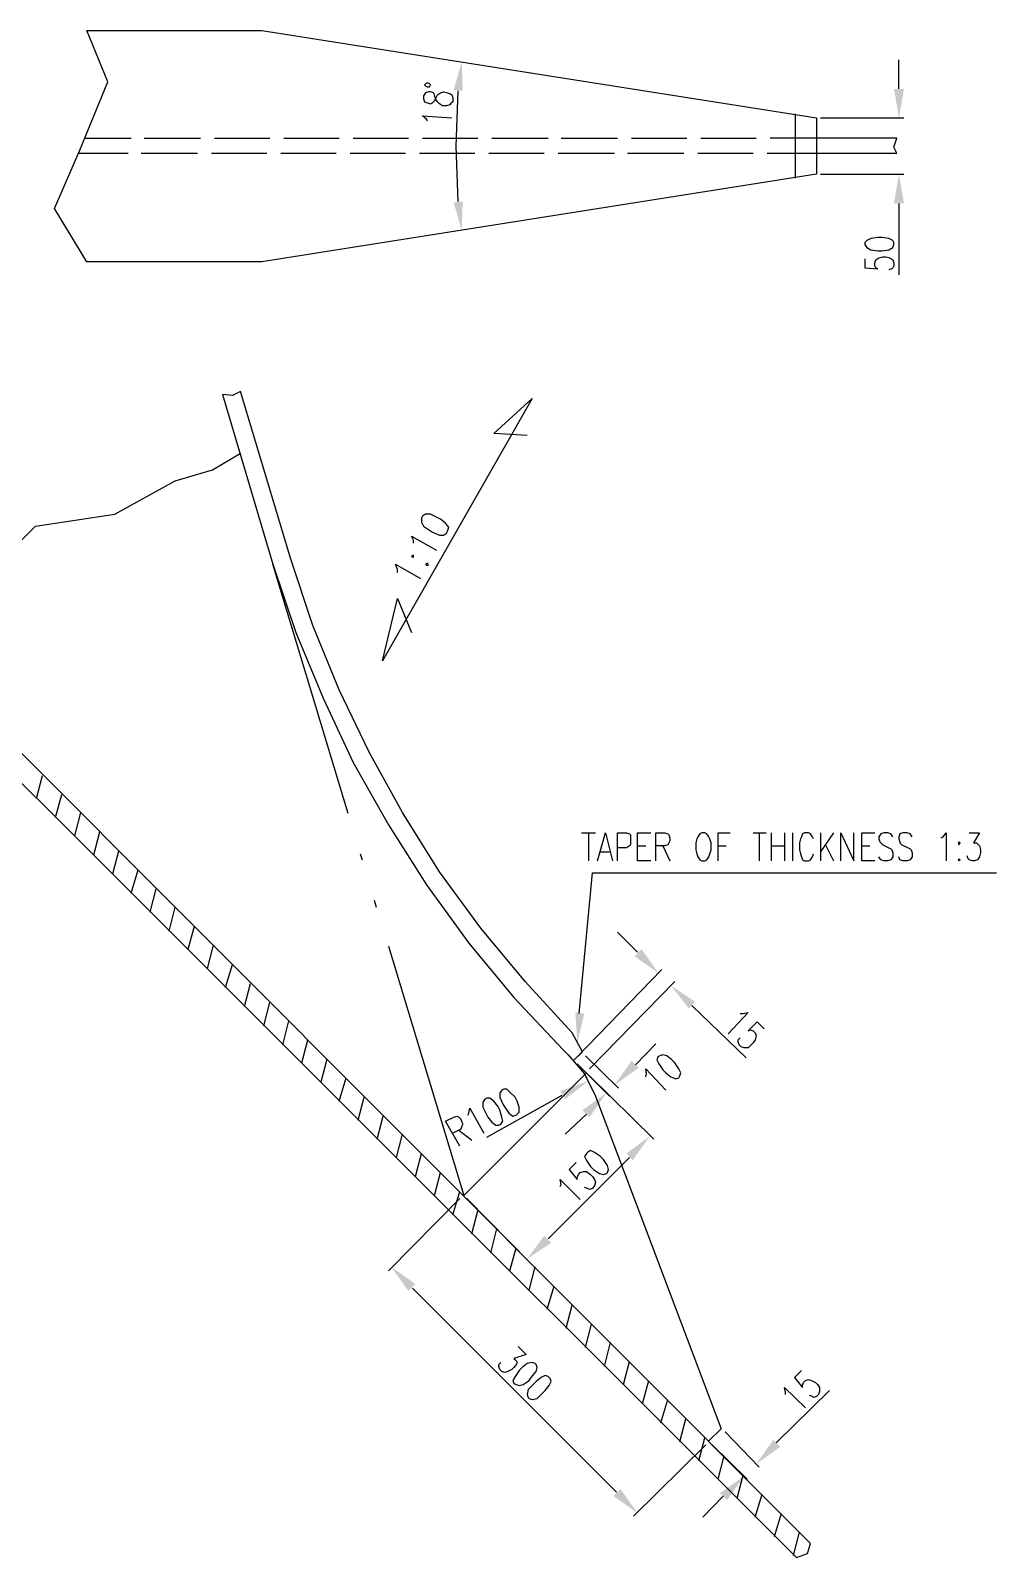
# Model space of a CAD drawing. Header units: millimetres. Extents: x 0.6 to 49, y 0.3 to 23.1.
# Drawn here: x 35.69 to 38.89, y 5.64 to 10.71 of the extents above; entities that cross this region are included whole.
import ezdxf

# ---------------------------------------------------------------- set-up
doc = ezdxf.new("R2010")
doc.units = ezdxf.units.MM
doc.layers.add('PDF_Geometry', color=7, linetype='Continuous')
doc.layers.add('PDF_Solid Fills', color=7, linetype='Continuous')

msp = doc.modelspace()

# ---------------------------------------------------------------- linework, layer by layer
at = {"layer": 'PDF_Geometry', "lineweight": 25}
for points in [[(35.8728, 9.94), (35.7661, 10.1167), (35.8494, 10.31), (35.9428, 10.5367), (35.8728, 10.7067), (36.4528, 10.7067), (38.2928, 10.4167), (38.2928, 10.23), (36.4528, 9.94)], [(37.0028, 10.5333), (36.9961, 10.53), (36.9928, 10.5267), (36.9961, 10.5233), (37.0028, 10.52), (37.0094, 10.52), (37.0128, 10.5267), (37.0094, 10.53)], [(36.9894, 10.48), (36.9928, 10.47), (37.0028, 10.4667), (37.0128, 10.4633), (37.0194, 10.4667), (37.0261, 10.4733), (37.0328, 10.4867), (37.0361, 10.4933), (37.0461, 10.5), (37.0561, 10.5033), (37.0694, 10.5), (37.0794, 10.4967), (37.0828, 10.4933), (37.0861, 10.4833), (37.0861, 10.47), (37.0794, 10.4633), (37.0761, 10.46), (37.0661, 10.4567), (37.0528, 10.4567), (37.0428, 10.4633), (37.0361, 10.47), (37.0294, 10.48), (37.0261, 10.4933), (37.0228, 10.5), (37.0128, 10.5033), (37.0061, 10.5033), (36.9961, 10.5), (36.9894, 10.49)], [(38.4528, 9.9967), (38.4594, 9.9867), (38.4728, 9.98), (38.4961, 9.9767), (38.5094, 9.9767), (38.5328, 9.98), (38.5461, 9.9867), (38.5494, 9.9967), (38.5494, 10.0033), (38.5461, 10.01), (38.5328, 10.0167), (38.5094, 10.02), (38.4961, 10.02), (38.4728, 10.0167), (38.4594, 10.01), (38.4528, 10.0033)], [(36.9828, 9.09), (36.9828, 9.0767), (36.9894, 9.0633), (37.0094, 9.05), (37.0194, 9.0433), (37.0428, 9.0333), (37.0561, 9.0333), (37.0661, 9.04), (37.0694, 9.0467), (37.0728, 9.06), (37.0628, 9.0733), (37.0461, 9.0867), (37.0328, 9.0933), (37.0128, 9.1033), (36.9961, 9.1033), (36.9861, 9.0967)], [(38.2261, 5.6433), (38.2628, 5.6567), (38.2728, 5.69), (34.9128, 9.0533), (34.8994, 9.0167), (34.8628, 9.0033)], [(36.9494, 8.9633), (36.9528, 8.96), (36.9561, 8.96), (36.9561, 8.9667)], [(36.9961, 8.9367), (36.9994, 8.9333), (37.0061, 8.9333), (37.0028, 8.94)], [(37.9128, 8.0467), (37.9061, 8.0433), (37.8994, 8.0333), (37.8961, 8.0267), (37.8928, 8.0133), (37.8928, 7.99), (37.8961, 7.9767), (37.8994, 7.9667), (37.9061, 7.9567), (37.9128, 7.9533), (37.9228, 7.9533), (37.9294, 7.9567), (37.9361, 7.9667), (37.9394, 7.9767), (37.9428, 7.99), (37.9428, 8.0133), (37.9394, 8.0267), (37.9361, 8.0333), (37.9294, 8.0433), (37.9228, 8.0467)], [(38.7661, 8.0167), (38.7628, 8.0133), (38.7661, 8.0067), (38.7694, 8.0133)], [(38.7661, 7.96), (38.7628, 7.9567), (38.7661, 7.9533), (38.7694, 7.9567)], [(37.7661, 7.3033), (37.7628, 7.2933), (37.7694, 7.28), (37.7828, 7.26), (37.7928, 7.25), (37.8094, 7.2367), (37.8261, 7.23), (37.8361, 7.2333), (37.8394, 7.24), (37.8428, 7.25), (37.8361, 7.2633), (37.8228, 7.2833), (37.8128, 7.2933), (37.7961, 7.3067), (37.7828, 7.31), (37.7728, 7.3067)], [(37.2494, 7.1933), (37.2428, 7.1833), (37.2428, 7.17), (37.2528, 7.1467), (37.2594, 7.1367), (37.2728, 7.1167), (37.2861, 7.1067), (37.2961, 7.11), (37.2994, 7.1133), (37.3061, 7.12), (37.3061, 7.1367), (37.2994, 7.1567), (37.2928, 7.17), (37.2761, 7.1867), (37.2661, 7.1967), (37.2561, 7.1967)], [(37.1928, 7.1633), (37.1861, 7.1533), (37.1861, 7.1367), (37.1961, 7.1167), (37.2028, 7.1033), (37.2161, 7.0867), (37.2294, 7.0767), (37.2394, 7.0767), (37.2461, 7.08), (37.2528, 7.09), (37.2494, 7.1033), (37.2428, 7.1267), (37.2361, 7.14), (37.2228, 7.1567), (37.2094, 7.1667), (37.1994, 7.1667)], [(37.5294, 6.9833), (37.5228, 6.9733), (37.5294, 6.96), (37.5428, 6.94), (37.5528, 6.93), (37.5728, 6.9167), (37.5861, 6.9133), (37.5961, 6.9167), (37.5994, 6.92), (37.6028, 6.93), (37.5994, 6.9433), (37.5861, 6.9633), (37.5761, 6.9733), (37.5561, 6.9867), (37.5428, 6.9933), (37.5328, 6.9867)], [(37.3594, 6.2867), (37.3494, 6.29), (37.3328, 6.2867), (37.3161, 6.2733), (37.3061, 6.2633), (37.2928, 6.2433), (37.2861, 6.23), (37.2894, 6.22), (37.2961, 6.2167), (37.3061, 6.2133), (37.3194, 6.2167), (37.3394, 6.23), (37.3461, 6.24), (37.3628, 6.26), (37.3661, 6.2733), (37.3628, 6.2833)], [(37.4028, 6.2433), (37.3928, 6.2467), (37.3794, 6.24), (37.3628, 6.2267), (37.3528, 6.2167), (37.3361, 6.2), (37.3328, 6.1833), (37.3361, 6.1733), (37.3394, 6.17), (37.3494, 6.1667), (37.3661, 6.17), (37.3828, 6.1867), (37.3928, 6.1967), (37.4061, 6.2133), (37.4128, 6.2267), (37.4094, 6.2367)]]:
    msp.add_lwpolyline(points, close=True, dxfattribs=at)
for points in [[(38.5661, 10.5133), (38.5661, 10.61)], [(37.1028, 10.5067), (37.0961, 10.3233), (37.1028, 10.14)], [(37.0028, 10.4067), (36.9994, 10.4133), (36.9861, 10.4233), (37.0828, 10.4167)], [(38.2228, 10.2167), (38.2228, 10.43)], [(38.3061, 10.4167), (38.5828, 10.4167)], [(35.8661, 10.35), (36.0194, 10.35)], [(36.0628, 10.35), (36.2494, 10.35)], [(36.2961, 10.35), (36.4794, 10.35)], [(36.5261, 10.35), (36.7094, 10.35)], [(36.7561, 10.35), (36.9394, 10.35)], [(36.9861, 10.35), (37.1694, 10.35)], [(37.2161, 10.35), (37.4028, 10.35)], [(37.4461, 10.35), (37.6328, 10.35)], [(37.6794, 10.35), (37.8628, 10.35)], [(37.9094, 10.35), (38.0928, 10.35)], [(38.1294, 10.3), (38.2928, 10.3), (38.5594, 10.3), (38.5494, 10.32), (38.5594, 10.35), (38.2928, 10.35), (38.1394, 10.35)], [(35.8461, 10.3), (36.0094, 10.3)], [(36.0528, 10.3), (36.2394, 10.3)], [(36.2861, 10.3), (36.4694, 10.3)], [(36.5161, 10.3), (36.6994, 10.3)], [(36.7461, 10.3), (36.9294, 10.3)], [(36.9761, 10.3), (37.1594, 10.3)], [(37.2061, 10.3), (37.3894, 10.3)], [(37.4361, 10.3), (37.6228, 10.3)], [(37.6661, 10.3), (37.8528, 10.3)], [(37.8994, 10.3), (38.0828, 10.3)], [(38.3061, 10.23), (38.5828, 10.23)], [(38.5661, 10.1333), (38.5661, 9.8967)], [(38.4528, 9.95), (38.4528, 9.92), (38.4961, 9.9167), (38.4894, 9.92), (38.4861, 9.9267), (38.4861, 9.9367), (38.4894, 9.9467), (38.4994, 9.9533), (38.5128, 9.9567), (38.5228, 9.9567), (38.5361, 9.9533), (38.5461, 9.9467), (38.5494, 9.9367), (38.5494, 9.9267), (38.5461, 9.92), (38.5428, 9.9167), (38.5328, 9.9133)], [(37.4861, 7.29), (37.5161, 7.32), (37.4828, 7.3833), (37.3261, 7.5533), (37.1794, 7.73), (37.0428, 7.9167), (36.9194, 8.1133), (36.8094, 8.3133), (36.7094, 8.52), (36.6228, 8.7333), (36.5494, 8.9533), (36.3828, 9.51), (36.3561, 9.4967), (36.3228, 9.5), (36.4894, 8.9367)], [(37.3328, 9.3633), (37.2228, 9.37), (37.3494, 9.4867), (36.8528, 8.6167), (36.9028, 8.8233), (36.9494, 8.71)], [(35.2061, 8.6633), (35.2261, 8.74), (35.3628, 8.8767), (35.5428, 8.9033), (35.7028, 9.0633), (35.9661, 9.1033), (36.1661, 9.2133), (36.2894, 9.25), (36.3794, 9.3033)], [(36.9561, 9.0067), (36.9561, 9.0167), (36.9494, 9.03), (37.0328, 8.9833)], [(36.7394, 8.11), (36.4894, 8.9367), (36.5661, 8.71), (36.6561, 8.4933), (36.7561, 8.28), (36.8728, 8.0733), (36.9994, 7.8733), (37.1394, 7.68), (37.2894, 7.5), (37.4528, 7.3267), (37.4694, 7.31), (37.5228, 7.2467), (37.5594, 7.1733), (37.9761, 6.07), (37.9361, 6.03)], [(36.9028, 8.91), (36.9028, 8.92), (36.8961, 8.9367), (36.9794, 8.89)], [(35.7061, 8.16), (35.7261, 8.2367)], [(35.7694, 8.0967), (35.7894, 8.1733)], [(35.8328, 8.0367), (35.8528, 8.1133)], [(35.8961, 7.9733), (35.9161, 8.05)], [(37.5128, 8.0467), (37.5594, 8.0467)], [(37.5361, 8.0467), (37.5361, 7.9533)], [(37.5661, 7.9533), (37.5928, 8.0467), (37.6161, 7.9533)], [(37.6328, 7.9533), (37.6328, 8.0467), (37.6628, 8.0467), (37.6728, 8.0433), (37.6761, 8.04), (37.6761, 8.0067), (37.6728, 8.0033), (37.6628, 7.9967), (37.6328, 7.9967)], [(37.7428, 7.9533), (37.6994, 7.9533), (37.6994, 8.0467), (37.7428, 8.0467)], [(37.6994, 8.0033), (37.7261, 8.0033)], [(37.7594, 7.9533), (37.7594, 8.0467), (37.7894, 8.0467), (37.7994, 8.0433), (37.8028, 8.04), (37.8061, 8.03), (37.8061, 8.02), (37.8028, 8.0133), (37.7994, 8.0067), (37.7894, 8.0033), (37.7594, 8.0033)], [(37.7828, 8.0033), (37.8061, 7.9533)], [(37.9661, 7.9533), (37.9661, 8.0467), (38.0061, 8.0467)], [(37.9661, 8.0033), (37.9928, 8.0033)], [(38.0828, 8.0467), (38.1261, 8.0467)], [(38.1028, 8.0467), (38.1028, 7.9533)], [(38.1428, 8.0467), (38.1428, 7.9533)], [(38.1428, 8.0033), (38.1861, 8.0033)], [(38.1861, 8.0467), (38.1861, 7.9533)], [(38.2128, 8.0467), (38.2128, 7.9533)], [(38.2828, 8.0267), (38.2794, 8.0333), (38.2728, 8.0433), (38.2661, 8.0467), (38.2528, 8.0467), (38.2461, 8.0433), (38.2428, 8.0333), (38.2394, 8.0267), (38.2361, 8.0133), (38.2361, 7.99), (38.2394, 7.9767), (38.2428, 7.9667), (38.2461, 7.9567), (38.2528, 7.9533), (38.2661, 7.9533), (38.2728, 7.9567), (38.2794, 7.9667), (38.2828, 7.9767)], [(38.3061, 8.0467), (38.3061, 7.9533)], [(38.3494, 8.0467), (38.3061, 7.9833)], [(38.3228, 8.0067), (38.3494, 7.9533)], [(38.3728, 7.9533), (38.3728, 8.0467), (38.4161, 7.9533), (38.4161, 8.0467)], [(38.4861, 7.9533), (38.4428, 7.9533), (38.4428, 8.0467), (38.4861, 8.0467)], [(38.4428, 8.0033), (38.4694, 8.0033)], [(38.5461, 8.0333), (38.5394, 8.0433), (38.5294, 8.0467), (38.5161, 8.0467), (38.5061, 8.0433), (38.4994, 8.0333), (38.4994, 8.0267), (38.5028, 8.0167), (38.5061, 8.0133), (38.5128, 8.0067), (38.5328, 7.9967), (38.5394, 7.9933), (38.5428, 7.99), (38.5461, 7.98), (38.5461, 7.9667), (38.5394, 7.9567), (38.5294, 7.9533), (38.5161, 7.9533), (38.5061, 7.9567), (38.4994, 7.9667)], [(38.6094, 8.0333), (38.6028, 8.0433), (38.5928, 8.0467), (38.5794, 8.0467), (38.5694, 8.0433), (38.5661, 8.0333), (38.5661, 8.0267), (38.5694, 8.0167), (38.5694, 8.0133), (38.5761, 8.0067), (38.5961, 7.9967), (38.6028, 7.9933), (38.6061, 7.99), (38.6094, 7.98), (38.6094, 7.9667), (38.6028, 7.9567), (38.5928, 7.9533), (38.5794, 7.9533), (38.5694, 7.9567), (38.5661, 7.9667)], [(38.7061, 8.03), (38.7128, 8.0333), (38.7228, 8.0467), (38.7228, 7.9533)], [(38.7994, 8.0467), (38.8328, 8.0467), (38.8128, 8.0133), (38.8228, 8.0133), (38.8294, 8.0067), (38.8328, 8.0033), (38.8361, 7.99), (38.8361, 7.98), (38.8328, 7.9667), (38.8261, 7.9567), (38.8161, 7.9533), (38.8094, 7.9533), (38.7994, 7.9567), (38.7961, 7.96), (38.7928, 7.97)], [(35.9594, 7.91), (35.9794, 7.9867)], [(36.7794, 7.9767), (36.7861, 7.9567)], [(37.5761, 7.9833), (37.6061, 7.9833)], [(36.0194, 7.8467), (36.0428, 7.9233)], [(37.5061, 7.4467), (37.5494, 7.9133), (38.8894, 7.9133)], [(36.0828, 7.7833), (36.1028, 7.86)], [(36.1461, 7.72), (36.1661, 7.8)], [(36.8261, 7.8233), (36.8328, 7.8)], [(36.2094, 7.66), (36.2294, 7.7367)], [(37.6994, 7.65), (37.6328, 7.7167)], [(36.2728, 7.5967), (36.2928, 7.6733)], [(36.8728, 7.67), (37.1228, 6.8433), (37.5294, 7.25)], [(36.3328, 7.5333), (36.3561, 7.61)], [(36.3961, 7.47), (36.4161, 7.5467)], [(37.4994, 7.3033), (37.7794, 7.5933)], [(37.5394, 7.2633), (37.8228, 7.5533)], [(36.4594, 7.4067), (36.4794, 7.4833)], [(37.8794, 7.4733), (38.0594, 7.3)], [(38.0394, 7.4467), (38.0494, 7.4467), (38.0661, 7.45), (37.9994, 7.38)], [(36.5228, 7.3433), (36.5428, 7.4233)], [(38.1194, 7.3967), (38.0961, 7.42), (38.0661, 7.39), (38.0728, 7.3933), (38.0828, 7.39), (38.0894, 7.3833), (38.0928, 7.3733), (38.0894, 7.36), (38.0828, 7.35), (38.0761, 7.3433), (38.0661, 7.3333), (38.0528, 7.3333), (38.0428, 7.3367), (38.0361, 7.3433), (38.0328, 7.3533), (38.0328, 7.36), (38.0394, 7.3667)], [(36.5861, 7.2833), (36.6061, 7.36)], [(37.6928, 7.2767), (37.7594, 7.3467)], [(36.6494, 7.22), (36.6694, 7.2967)], [(37.5261, 7.3067), (37.6361, 7.2)], [(37.4994, 7.28), (37.6061, 7.1733)], [(37.7261, 7.2367), (37.7294, 7.2467), (37.7261, 7.2633), (37.7928, 7.1933)], [(36.7094, 7.1567), (36.7328, 7.2333)], [(37.5394, 7.24), (37.7528, 7.03)], [(36.7728, 7.0933), (36.7928, 7.17)], [(37.1994, 7.0367), (37.4494, 7.1767)], [(36.8361, 7.03), (36.8561, 7.1067)], [(37.1094, 7.0067), (37.0628, 7.09), (37.0894, 7.1033), (37.0994, 7.1067), (37.1061, 7.1033), (37.1128, 7.0967), (37.1161, 7.0867), (37.1194, 7.08), (37.1161, 7.0733), (37.1128, 7.0633), (37.0861, 7.05)], [(37.1361, 7.11), (37.1394, 7.1167), (37.1428, 7.1333), (37.1894, 7.05)], [(37.5294, 7.1133), (37.4594, 7.0467)], [(36.8994, 6.97), (36.9194, 7.0467)], [(37.1061, 7.06), (37.1494, 7.0267)], [(36.9628, 6.9067), (36.9828, 6.9833)], [(37.4028, 6.7), (37.6728, 6.97)], [(37.4961, 6.9533), (37.4728, 6.93), (37.4994, 6.8967), (37.4994, 6.9033), (37.5028, 6.9133), (37.5094, 6.92), (37.5194, 6.9233), (37.5294, 6.9233), (37.5428, 6.9133), (37.5494, 6.9067), (37.5561, 6.8967), (37.5594, 6.8867), (37.5561, 6.8767), (37.5494, 6.8667), (37.5394, 6.8633), (37.5328, 6.8667), (37.5228, 6.87)], [(37.0261, 6.8433), (37.0461, 6.92)], [(37.4428, 6.8733), (37.4461, 6.88), (37.4428, 6.8967), (37.5094, 6.83)], [(37.0861, 6.78), (37.1094, 6.8567)], [(37.1094, 6.8333), (36.8728, 6.5933)], [(37.1328, 6.8333), (37.3428, 6.62)], [(37.1494, 6.7167), (37.1694, 6.7933)], [(37.2128, 6.6533), (37.2328, 6.7333)], [(37.2761, 6.5933), (37.2961, 6.67)], [(37.3394, 6.53), (37.3594, 6.6067)], [(36.9528, 6.5367), (37.6294, 5.86)], [(37.3994, 6.4667), (37.4228, 6.5433)], [(37.4628, 6.4033), (37.4828, 6.48)], [(37.5261, 6.34), (37.5461, 6.4167)], [(37.3028, 6.3433), (37.3294, 6.3167), (37.2894, 6.3033), (37.2961, 6.2967), (37.2994, 6.29), (37.2961, 6.2833), (37.2894, 6.2733), (37.2828, 6.2667), (37.2694, 6.26), (37.2594, 6.2567), (37.2494, 6.26), (37.2428, 6.2667), (37.2394, 6.2767), (37.2394, 6.2833), (37.2461, 6.29)], [(37.5894, 6.2767), (37.6094, 6.3567)], [(37.6528, 6.2167), (37.6728, 6.2933)], [(37.7161, 6.1533), (37.7361, 6.23)], [(38.2428, 6.2633), (38.2194, 6.24), (38.2461, 6.2067), (38.2461, 6.2133), (38.2494, 6.2233), (38.2561, 6.23), (38.2661, 6.2333), (38.2761, 6.23), (38.2894, 6.2233), (38.2961, 6.2167), (38.3028, 6.2067), (38.3028, 6.1933), (38.2994, 6.1833), (38.2928, 6.1767), (38.2828, 6.1733), (38.2794, 6.1767), (38.2694, 6.18)], [(38.1594, 6.0233), (38.3361, 6.1967)], [(38.1894, 6.1833), (38.1894, 6.19), (38.1861, 6.2067), (38.2561, 6.14)], [(37.7761, 6.09), (37.7994, 6.1667)], [(37.8394, 6.0267), (37.8594, 6.1033)], [(37.9028, 5.9633), (37.9228, 6.04)], [(37.9894, 6.06), (38.1028, 5.9433)], [(37.9261, 6.0167), (37.6861, 5.78)], [(37.9461, 6.0167), (38.0628, 5.9033)], [(37.9661, 5.9033), (37.9861, 5.98)], [(38.0294, 5.84), (38.0494, 5.9167)], [(37.9828, 5.8467), (37.9161, 5.7767)], [(38.0894, 5.7767), (38.1128, 5.8533)], [(38.1528, 5.7133), (38.1761, 5.79)], [(38.2161, 5.65), (38.2361, 5.7267)]]:
    msp.add_lwpolyline(points, dxfattribs=at)
at = {"layer": 'PDF_Solid Fills', "lineweight": 25, "transparency": 33554559}
for points in [[(37.0894, 10.51), (37.1194, 10.5067), (37.1161, 10.6033)], [(38.5494, 10.5133), (38.5828, 10.5133), (38.5661, 10.4167)], [(38.5494, 10.1333), (38.5828, 10.1333), (38.5661, 10.23)], [(37.1194, 10.14), (37.0894, 10.1367), (37.1161, 10.0433)], [(37.7128, 7.66), (37.6894, 7.6367), (37.7694, 7.58)], [(37.8894, 7.4867), (37.8694, 7.4633), (37.8094, 7.54)], [(37.5228, 7.4467), (37.4994, 7.35), (37.4928, 7.45)], [(37.6794, 7.29), (37.7028, 7.2667), (37.6228, 7.21)], [(37.4428, 7.19), (37.4594, 7.1633), (37.5361, 7.2233)], [(37.5161, 7.1267), (37.5394, 7.1033), (37.5961, 7.1833)], [(37.6628, 6.9833), (37.6828, 6.96), (37.7394, 7.04)], [(37.3894, 6.71), (37.4128, 6.6867), (37.3328, 6.6333)], [(36.9628, 6.55), (36.9394, 6.5267), (36.8828, 6.6067)], [(38.1494, 6.0333), (38.1728, 6.01), (38.0928, 5.9533)], [(37.9728, 5.8567), (37.9961, 5.8333), (38.0528, 5.9133)], [(37.6428, 5.87), (37.6194, 5.8467), (37.6994, 5.79)]]:
    msp.add_solid(points, dxfattribs=at)

doc.saveas('drawing.dxf')
